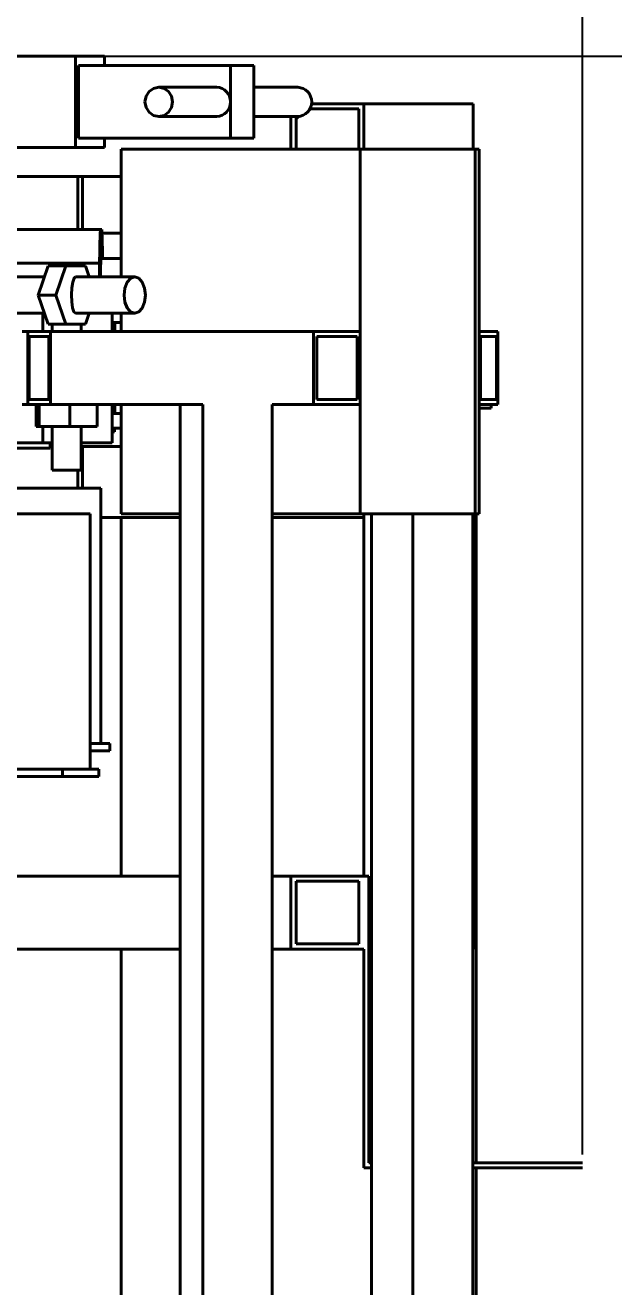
# Model space of a CAD drawing. Header units: millimetres. Extents: x 1065 to 3947, y -2666 to -625.
# Drawn here: x 2006.3 to 2079.4, y -2132.1 to -1975.3 of the extents above; entities that cross this region are included whole.
import ezdxf

# ---------------------------------------------------------------- set-up
doc = ezdxf.new("R2010")
doc.units = ezdxf.units.MM
doc.header["$PDSIZE"] = -1
doc.linetypes.add('ACAD_ISO10W100', pattern=[18, 12, -3, 0, -3])
doc.layers.get('Defpoints').update_dxf_attribs({"linetype": 'ACAD_ISO10W100'})
doc.styles.get("Standard").update_dxf_attribs({"font": 'times_0.ttf'})
doc.dimstyles.new('ISO-25', dxfattribs={"dimtxt": 2.5, "dimasz": 2.5, "dimexe": 1.25, "dimexo": 0.625, "dimtad": 1, "dimtxsty": 'Standard', "dimcen": 2.5, "dimadec": 0, "dimazin": 0, "dimtfac": 1, "dimtmove": 0, "dimatfit": 3, "dimfxl": 1, "dimarcsym": 0})

# ---------------------------------------------------------------- blocks, each defined once
blk = doc.blocks.new('*D21')
at = {"color": 0, "lineweight": -2}
for p, q in [((1961.05, -1979.12), (2162.13, -1979.12)), ((2161.13, -1982.42), (2161.13, -2250.24)), ((2161.13, -2524.65), (2161.13, -2256.84)), ((1940.42, -2527.96), (2162.13, -2527.96))]:
    blk.add_line(p, q, dxfattribs=at)
at = {"color": 0}
for points in [[(2160.58, -1982.42), (2161.68, -1982.42), (2161.13, -1979.12)], [(2160.58, -2524.65), (2161.68, -2524.65), (2161.13, -2527.96)]]:
    blk.add_solid(points, dxfattribs=at)
at = {"layer": 'Defpoints', "color": 0}
for p in [(1960.05, -1979.12), (1939.42, -2527.96), (2161.13, -2527.96)]:
    blk.add_point(p, dxfattribs=at)
at = {"color": 0, "lineweight": 15, "insert": (2161.13, -2253.54), "char_height": 3.5, "attachment_point": 5}
blk.add_mtext('640', dxfattribs=at)
blk = doc.blocks.new('*D22')
at = {"color": 0, "lineweight": -2}
for p, q in [((1836.73, -2092.38), (1836.73, -1937.72)), ((2075.54, -2115.64), (2075.54, -1937.72)), ((1840.03, -1938.72), (2072.24, -1938.72))]:
    blk.add_line(p, q, dxfattribs=at)
at = {"color": 0}
for points in [[(1840.03, -1938.17), (1840.03, -1939.28), (1836.73, -1938.72)], [(2072.24, -1938.17), (2072.24, -1939.28), (2075.54, -1938.72)]]:
    blk.add_solid(points, dxfattribs=at)
at = {"layer": 'Defpoints', "color": 0}
for p in [(2075.54, -1938.72), (1836.73, -2093.38), (2075.54, -2116.64)]:
    blk.add_point(p, dxfattribs=at)
at = {"color": 0, "lineweight": 15, "insert": (1956.14, -1935.42), "char_height": 3.5, "attachment_point": 5}
blk.add_mtext('280', dxfattribs=at)

msp = doc.modelspace()

# ---------------------------------------------------------------- linework, layer by layer
at = {"color": 7, "linetype": 'Continuous', "lineweight": 40}
for p, q in [((2012.5167, -1979.1224), (1960.0549, -1979.1224)), ((2012.5167, -1990.4512), (2012.5167, -1979.1224)), ((2012.5167, -1979.1224), (2016.1164, -1979.1224)), ((2012.8767, -1989.3183), (2012.8767, -1980.2553)), ((2012.8767, -1980.2553), (2031.782, -1980.2553)), ((2016.1164, -1979.1224), (2016.1164, -1980.2553)), ((2031.782, -1980.2553), (2031.782, -1984.7868)), ((2034.6617, -1980.2553), (2031.782, -1980.2553)), ((2034.6617, -1984.7868), (2034.6617, -1980.2553)), ((2030.0633, -1982.9742), (2022.864, -1982.9742)), ((2040.1424, -1982.9742), (2034.6617, -1982.9742)), ((2031.782, -1984.7868), (2031.782, -1989.3183)), ((2034.6617, -1989.3183), (2034.6617, -1984.7868)), ((2041.8475, -1985.0134), (2048.354, -1985.0134)), ((2048.354, -1985.0134), (2048.354, -1990.6778)), ((2048.354, -1985.0134), (2055.1512, -1985.0134)), ((2055.1512, -1985.0134), (2061.9485, -1985.0134)), ((2061.9485, -1990.6778), (2061.9485, -1985.0134)), ((2022.864, -1986.5994), (2030.0633, -1986.5994)), ((2034.6617, -1986.5994), (2040.1424, -1986.5994)), ((2039.291, -1990.6778), (2039.291, -1986.5994)), ((2040.3097, -1986.5908), (2039.9254, -1986.881)), ((2039.9254, -1990.6778), (2039.9254, -1986.5994)), ((2041.6548, -1985.6478), (2047.7196, -1985.6478)), ((2047.7196, -1985.6478), (2047.7196, -1990.6778)), ((2012.8767, -1989.3183), (2031.782, -1989.3183)), ((2016.1164, -1989.3183), (2016.1164, -1990.4512)), ((2031.782, -1989.3183), (2034.6617, -1989.3183)), ((2012.5167, -1990.4512), (1979.3898, -1990.4512)), ((2016.1164, -1990.4512), (2012.5167, -1990.4512)), ((2018.1955, -1990.6778), (2018.1955, -2006.538)), ((2018.1955, -1990.6778), (2047.9138, -1990.6778)), ((2047.9138, -1990.6778), (2047.9138, -2035.9928)), ((2047.9138, -1990.6778), (2062.1839, -1990.6778)), ((2062.1839, -1990.6778), (2062.1839, -2035.9928)), ((2062.706, -1990.6778), (2062.1839, -1990.6778)), ((2062.706, -1990.6778), (2062.706, -2035.9928)), ((2018.1955, -1994.0764), (1982.9895, -1994.0764)), ((2012.7782, -1994.0764), (2012.7782, -2000.6471)), ((2013.3955, -1994.0764), (2013.3955, -2000.6471)), ((2015.5977, -2000.6471), (2003.8188, -2000.6471)), ((2015.779, -2000.6471), (2015.5977, -2000.6471)), ((2018.1955, -2001.1002), (2015.7979, -2001.1002)), ((2015.5011, -2004.8533), (2003.7223, -2004.8533)), ((2007.8655, -2008.8038), (2009.0903, -2005.1786)), ((2009.0903, -2005.1786), (2011.295, -2005.1786)), ((2010.0702, -2008.8038), (2011.295, -2005.1786)), ((2011.295, -2005.1786), (2013.7446, -2005.1786)), ((2013.7446, -2005.1786), (2014.2039, -2006.538)), ((2015.5011, -2006.538), (2015.5011, -2004.8533)), ((2018.1955, -2004.2723), (2015.6883, -2004.2723)), ((2008.6309, -2006.538), (1994.6457, -2006.538)), ((2019.869, -2006.538), (2012.5198, -2006.538)), ((2009.0903, -2012.429), (2007.8655, -2008.8038)), ((2007.8655, -2008.8038), (2010.0702, -2008.8038)), ((2011.295, -2012.429), (2010.0702, -2008.8038)), ((1994.6457, -2011.0695), (2008.6309, -2011.0695)), ((2008.4548, -2011.0695), (2008.4548, -2013.3353)), ((2012.5198, -2011.0695), (2019.869, -2011.0695)), ((2014.2039, -2011.0695), (2013.7446, -2012.429)), ((2017.0693, -2011.0695), (2017.0693, -2013.3353)), ((2018.1955, -2011.0695), (2018.1955, -2013.3353)), ((2009.0903, -2012.429), (2011.295, -2012.429)), ((2009.6048, -2012.429), (2009.6048, -2013.3353)), ((2011.8182, -2012.429), (2011.295, -2012.429)), ((2013.2301, -2012.429), (2011.8182, -2012.429)), ((2013.2301, -2013.3353), (2013.2301, -2012.429)), ((2013.7446, -2012.429), (2013.2301, -2012.429)), ((2018.1955, -2012.2024), (2017.0693, -2012.2024)), ((2017.3773, -2012.2024), (2017.3773, -2013.3353)), ((2005.8944, -2013.3353), (2006.5639, -2013.3353)), ((2006.5639, -2013.3353), (2006.5639, -2022.3983)), ((2009.3794, -2013.3353), (2006.5639, -2013.3353)), ((2009.1823, -2013.9697), (2006.761, -2013.9697)), ((2006.761, -2013.9697), (2006.761, -2021.7639)), ((2009.1823, -2021.7639), (2009.1823, -2013.9697)), ((2009.3794, -2022.3983), (2009.3794, -2013.3353)), ((2042.1147, -2013.3353), (2009.3794, -2013.3353)), ((2042.1147, -2022.3983), (2042.1147, -2013.3353)), ((2047.9138, -2013.3353), (2042.1147, -2013.3353)), ((2047.5078, -2013.9697), (2042.5207, -2013.9697)), ((2042.5207, -2013.9697), (2042.5207, -2021.7639)), ((2047.5078, -2021.7639), (2047.5078, -2013.9697)), ((2047.9138, -2013.3353), (2047.9138, -2022.3983)), ((2062.706, -2013.3353), (2062.706, -2022.3983)), ((2062.706, -2013.3353), (2065.0161, -2013.3353)), ((2062.8677, -2013.9697), (2064.8543, -2013.9697)), ((2062.8677, -2021.7639), (2062.8677, -2013.9697)), ((2064.8543, -2013.9697), (2064.8543, -2021.7639)), ((2065.0161, -2022.3983), (2065.0161, -2013.3353)), ((2005.8944, -2022.3983), (2006.5639, -2022.3983)), ((2006.5639, -2022.3983), (2007.8446, -2022.3983)), ((2006.761, -2021.7639), (2009.1823, -2021.7639)), ((2007.6164, -2025.1172), (2007.6164, -2022.3983)), ((2007.9983, -2022.3983), (2007.8446, -2022.3983)), ((2007.9983, -2025.1172), (2007.9983, -2022.3983)), ((2008.4629, -2022.3983), (2007.9983, -2022.3983)), ((2008.4629, -2022.3983), (2009.3794, -2022.3983)), ((2028.3314, -2022.3983), (2009.3794, -2022.3983)), ((2011.7993, -2025.1172), (2011.7993, -2022.3983)), ((2015.2185, -2025.1172), (2015.2185, -2022.3983)), ((2017.0693, -2027.1564), (2017.0693, -2022.3983)), ((2017.3773, -2022.3983), (2017.3773, -2023.5311)), ((2018.1955, -2022.3983), (2018.1955, -2035.9928)), ((2025.5159, -2149.2803), (2025.5159, -2022.3983)), ((2028.3314, -2149.2803), (2028.3314, -2022.3983)), ((2042.1147, -2022.3983), (2036.946, -2022.3983)), ((2036.946, -2149.2803), (2036.946, -2022.3983)), ((2047.9138, -2022.3983), (2042.1147, -2022.3983)), ((2042.5207, -2021.7639), (2047.5078, -2021.7639)), ((2062.706, -2022.3983), (2065.0161, -2022.3983)), ((2064.8543, -2021.7639), (2062.8677, -2021.7639)), ((2064.1807, -2022.8514), (2064.1807, -2022.3983)), ((2017.0693, -2023.5311), (2018.1955, -2023.5311)), ((2017.3672, -2022.8514), (2017.3672, -2023.5311)), ((2017.3672, -2022.8514), (2017.3773, -2022.8514)), ((2064.1807, -2022.8514), (2062.706, -2022.8514)), ((2007.9983, -2025.1172), (2007.6164, -2025.1172)), ((2011.7993, -2025.1172), (2007.9983, -2025.1172)), ((2008.4548, -2027.1564), (2008.4548, -2025.1172)), ((2009.6048, -2025.1172), (2009.6048, -2030.555)), ((2015.2185, -2025.1172), (2011.7993, -2025.1172)), ((2013.2301, -2030.555), (2013.2301, -2025.1172)), ((2018.1955, -2025.3437), (2017.0693, -2025.3437)), ((2017.3672, -2025.7969), (2017.0693, -2025.7969)), ((2017.3672, -2025.3437), (2017.3672, -2025.7969)), ((1997.1477, -2027.1564), (2008.4548, -2027.1564)), ((2008.4548, -2027.1564), (2009.6048, -2027.1564)), ((2009.3484, -2027.8361), (2009.3484, -2027.1564)), ((2013.2301, -2027.1564), (2017.0693, -2027.1564)), ((2004.5713, -2027.8361), (2009.3484, -2027.8361)), ((2009.3484, -2027.6095), (2009.6048, -2027.6095)), ((2013.2301, -2027.6095), (2018.1955, -2027.6095)), ((2013.3955, -2027.6095), (2013.3955, -2032.8207)), ((2010.3567, -2030.555), (2009.6048, -2030.555)), ((2013.2301, -2030.555), (2010.3567, -2030.555)), ((2012.7782, -2030.555), (2012.7782, -2032.8207)), ((2015.6697, -2032.8207), (1972.5661, -2032.8207)), ((2015.6697, -2064.5412), (2015.6697, -2032.8207)), ((2014.3103, -2035.9928), (1971.2066, -2035.9928)), ((2014.3103, -2067.7133), (2014.3103, -2035.9928)), ((2015.6697, -2036.4459), (2025.5159, -2036.4459)), ((2018.1955, -2035.9928), (2025.5159, -2035.9928)), ((2018.2023, -2036.4459), (2018.2023, -2081.0214)), ((2036.946, -2035.9928), (2047.9138, -2035.9928)), ((2036.946, -2036.4459), (2048.354, -2036.4459)), ((2047.9138, -2035.9928), (2062.1839, -2035.9928)), ((2048.354, -2035.9928), (2048.354, -2081.0214)), ((2049.3198, -2035.9928), (2049.3198, -2135.6858)), ((2054.4684, -2035.9928), (2054.4684, -2135.6858)), ((2061.927, -2035.9928), (2061.927, -2135.6858)), ((2061.9485, -2090.0844), (2061.9485, -2035.9928)), ((2062.706, -2035.9928), (2062.1839, -2035.9928)), ((2062.3123, -2116.639), (2062.3123, -2035.9928)), ((2015.6697, -2064.5412), (2014.3103, -2064.5412)), ((2015.6697, -2064.5412), (2016.7754, -2064.5412)), ((2016.7754, -2064.5412), (2016.7754, -2065.4475)), ((2016.7754, -2065.4475), (2014.3103, -2065.4475)), ((1964.6632, -2067.7133), (2010.8845, -2067.7133)), ((2010.8845, -2068.6196), (2010.8845, -2067.7133)), ((2010.8845, -2067.7133), (2015.416, -2067.7133)), ((2015.416, -2067.7133), (2015.416, -2068.6196)), ((2010.8845, -2068.6196), (1964.6632, -2068.6196)), ((2015.416, -2068.6196), (2010.8845, -2068.6196)), ((2025.5159, -2081.0214), (1999.0967, -2081.0214)), ((2039.291, -2081.0214), (2036.946, -2081.0214)), ((2039.291, -2090.0844), (2039.291, -2081.0214)), ((2039.291, -2081.0214), (2048.9884, -2081.0214)), ((2039.9254, -2081.6558), (2047.7196, -2081.6558)), ((2039.9254, -2089.45), (2039.9254, -2081.6558)), ((2047.7196, -2081.6558), (2047.7196, -2089.45)), ((2048.9884, -2116.639), (2048.9884, -2081.0214)), ((2025.5159, -2090.0844), (1975.5388, -2090.0844)), ((2018.2023, -2090.0844), (2018.2023, -2135.6858)), ((2039.291, -2090.0844), (2036.946, -2090.0844)), ((2048.354, -2090.0844), (2039.291, -2090.0844)), ((2047.7196, -2089.45), (2039.9254, -2089.45)), ((2048.354, -2090.0844), (2048.354, -2117.2734)), ((2048.9884, -2090.0844), (2049.3198, -2090.0844)), ((2061.927, -2090.0844), (2061.9485, -2090.0844)), ((2049.3198, -2116.639), (2048.9884, -2116.639)), ((2075.543, -2116.639), (2061.927, -2116.639)), ((2048.354, -2117.2734), (2049.3198, -2117.2734)), ((2061.927, -2117.2734), (2075.543, -2117.2734)), ((2062.3123, -2135.6858), (2062.3123, -2117.2734))]:
    msp.add_line(p, q, dxfattribs=at)
at = {"color": 7, "linetype": 'Continuous', "lineweight": 40, "flags": 128}
for points in [[(2021.1454, -1984.7868), (2021.2762, -1984.0932), (2021.6487, -1983.5051), (2022.2063, -1983.1122), (2022.864, -1982.9742), (2023.5217, -1983.1122), (2024.0793, -1983.5051), (2024.4519, -1984.0932), (2024.5827, -1984.7868), (2024.4519, -1985.4805), (2024.0793, -1986.0685), (2023.5217, -1986.4615), (2022.864, -1986.5994), (2022.2063, -1986.4615), (2021.6487, -1986.0685), (2021.2762, -1985.4805), (2021.1454, -1984.7868)], [(2012.5198, -2006.538), (2012.3231, -2006.697), (2012.1551, -2007.1768), (2012.0415, -2007.9041), (2011.9994, -2008.7684)], [(2020.3801, -2006.7132), (2019.873, -2006.538), (2019.3653, -2006.7079), (2018.9343, -2007.1968), (2018.6456, -2007.9303), (2018.5431, -2008.7968), (2018.6425, -2009.6644), (2018.9286, -2010.401), (2019.3578, -2010.8944), (2019.8649, -2011.0695), (2020.3726, -2010.8997), (2020.8036, -2010.4108), (2021.0924, -2009.6772), (2021.1948, -2008.8107), (2021.0955, -2007.9431), (2020.8094, -2007.2066), (2020.3801, -2006.7132)], [(2011.9994, -2008.7684), (2012.0354, -2009.6381), (2012.1439, -2010.3806), (2012.3084, -2010.8831), (2012.5198, -2011.0695)]]:
    msp.add_lwpolyline(points, dxfattribs=at)
at = {"color": 7, "linetype": 'Continuous', "lineweight": 40}
for centre, radius, start, end in [((2030.0151, -1984.7411), 1.7675, 358.516804, 88.435502), ((2040.0647, -1984.7868), 1.8143, 272.453066, 87.546934), ((2030.0151, -1984.8326), 1.7675, 271.564058, 1.48321), ((2147.4902, -2005.7782), 131.9923, 177.772081, 179.598498), ((1891.8946, -2005.5178), 123.9801, 0.575612, 2.251517), ((2035.314, -2006.1872), 19.7188, 174.42719, 181.019468)]:
    msp.add_arc(centre, radius, start, end, dxfattribs=at)

# ---------------------------------------------------------------- dimensions: what is measured, and where the dimension line sits
at = {"color": 1, "lineweight": 15}
dim = msp.add_linear_dim(base=(2075.543, -1938.7248), p1=(1836.7329, -2093.3781), p2=(2075.543, -2116.639), text='280', dimstyle='ISO-25', override={"dimtxt": 3.5, "dimasz": 3.302, "dimexe": 1, "dimexo": 1, "dimgap": 1.524, "dimtih": 1, "dimtoh": 1, "dimlfac": 5, "dimzin": 0, "dimadec": 2, "dimtzin": 0}, dxfattribs=at)
dim.commit()
dim.dimension.update_dxf_attribs({"geometry": '*D22', "text_midpoint": (1956.138, -1935.4205)})
dim = msp.add_linear_dim(base=(2161.1307, -2527.9567), p1=(1960.0549, -1979.1224), p2=(1939.4153, -2527.9567), angle=90, text='640', dimstyle='ISO-25', override={"dimtxt": 3.5, "dimasz": 3.302, "dimexe": 1, "dimexo": 1, "dimgap": 1.524, "dimtih": 1, "dimtoh": 1, "dimlfac": 5, "dimzin": 0, "dimadec": 2, "dimtzin": 0}, dxfattribs=at)
dim.commit()
dim.dimension.update_dxf_attribs({"geometry": '*D21', "text_midpoint": (2161.1307, -2253.5396), "dimtype": 160})

doc.saveas('drawing.dxf')
